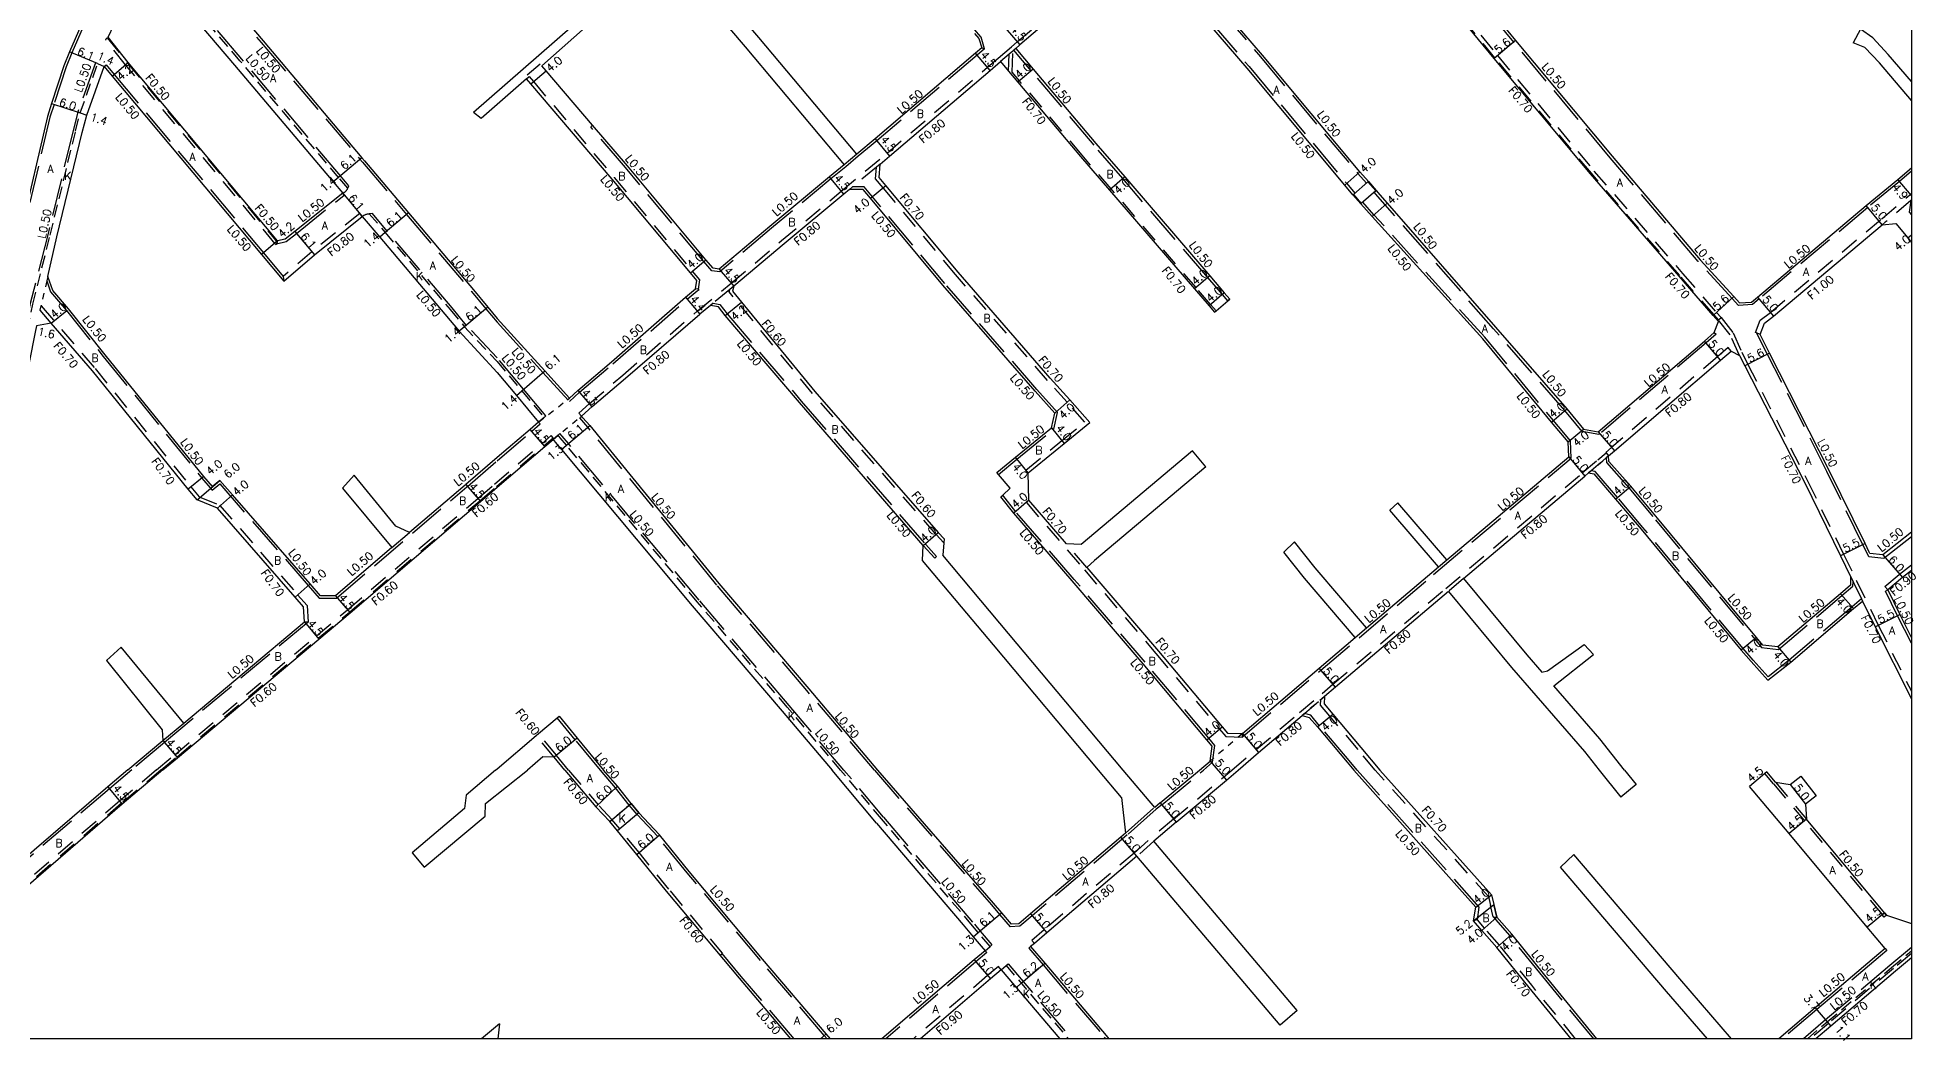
# Model space of a CAD drawing. Header units: metres. Extents: x -10400 to -9599, y -111600 to -111000.
# Drawn here: x -9974.7 to -9599.2, y -111600.4 to -111399.8 of the extents above; entities that cross this region are included whole.
import ezdxf

# ---------------------------------------------------------------- set-up
doc = ezdxf.new("R2010")
doc.units = ezdxf.units.M
doc.header["$LTSCALE"] = 2.5
for name, pattern in [('2213000', [1.5, 1, -0.5]), ('2232000', [2.5, 1.5, -1]), ('2233000', [4, 3, -1]), ('6301000', [1, 0.5, -0.5])]:
    doc.linetypes.add(name, pattern=pattern)
for name, color, linetype in [('2101000', 177, 'Continuous'), ('2101001', 1, 'Continuous'), ('2102000', 191, 'Continuous'), ('2102001', 191, 'Continuous'), ('2203000', 5, 'Continuous'), ('2213000', 6, '2213000'), ('2232000', 4, '2232000'), ('2233000', 62, '2233000'), ('2235000', 7, 'Continuous'), ('6132000', 1, '6132000'), ('9201100', 215, 'Continuous'), ('9201500', 222, 'Continuous'), ('9202100', 82, 'Continuous'), ('9202200', 155, '6301000'), ('9203500', 155, 'Continuous'), ('9301100', 77, 'Continuous'), ('999', 7, 'Continuous')]:
    doc.layers.add(name, color=color, linetype=linetype)
doc.styles.add('Dm_Anotation', font='txt.shx', dxfattribs={"bigfont": 'pscdm.shx'})
doc.linetypes.add('6132000', pattern='A,1e-07,[100,DM.shx,S=0.25,R=0,X=0,Y=0],0.05,[100,DM.shx,S=0.2,R=0,X=0,Y=0],0.05,[100,DM.shx,S=0.15,R=0,X=0,Y=0],0.05,[100,DM.shx,S=0.1,R=0,X=0,Y=0],0.05,[100,DM.shx,S=0.05,R=0,X=0,Y=0],4.8', length=5)

msp = doc.modelspace()

# ---------------------------------------------------------------- linework, layer by layer
at = {"layer": '2101000'}
for points in [[(-9988.5, -111334.05), (-9973.09, -111358.41), (-9970, -111363.15), (-9967.18, -111366.66), (-9959.13, -111377.11), (-9957.57, -111378.98), (-9958.35, -111380.39), (-9958.03, -111380.69), (-9958.65, -111381.83), (-9958.94, -111382.45), (-9959.28, -111383.18), (-9959.29, -111383.19), (-9961.35, -111387.56), (-9966.02, -111397.45), (-9968.28, -111402.66), (-9969.42, -111405.5), (-9971.87, -111413.03), (-9972.71, -111415.63), (-9977.98, -111438.24)], [(-9710.28, -111426.69), (-9708.57, -111428.6), (-9708.68, -111428.69), (-9707.12, -111430.48), (-9707.01, -111430.39), (-9706.3, -111431.28), (-9704.83, -111432.96), (-9683.16, -111457.75), (-9668.92, -111474.07), (-9665.57, -111478.13), (-9662.62, -111478.66), (-9641.4, -111460.5), (-9639.43, -111458.82), (-9638.55, -111456.59), (-9639.65, -111455.39), (-9646.46, -111447.55), (-9664.15, -111427.08), (-9683.44, -111404), (-9694.71, -111390.26), (-9707.36, -111375.34), (-9721.82, -111357.98), (-9723.25, -111356.26), (-9725.21, -111356.64)], [(-9600, -111354.61), (-9621.52, -111363.74), (-9630.49, -111367.45), (-9661.5, -111380.44), (-9685.08, -111390.92), (-9685.29, -111392.91), (-9679.14, -111400.41), (-9659.83, -111423.53), (-9642.26, -111444.23), (-9635.51, -111451.61), (-9634.38, -111452.85), (-9631.98, -111452.72), (-9630.77, -111451.71), (-9609.02, -111433.42), (-9602.71, -111428.18), (-9600, -111425.88)], [(-9710.28, -111426.69), (-9729.76, -111403.35), (-9750.42, -111379.25)], [(-9692.87, -111504.27), (-9668.52, -111483.67), (-9668.65, -111480.67), (-9671.95, -111476.69), (-9685.7, -111460.05), (-9707.84, -111435.59), (-9710.1, -111433.07), (-9709.99, -111432.98), (-9711.55, -111431.19), (-9711.66, -111431.28), (-9713.3, -111429.31), (-9732.81, -111405.94), (-9753.05, -111382.33), (-9755.52, -111381.87), (-9778.28, -111401.3), (-9779.09, -111402), (-9775.61, -111406.13), (-9763.06, -111421), (-9757.31, -111427.69), (-9740.31, -111447.47), (-9737.39, -111450.87), (-9736.31, -111452.14)], [(-9913.67, -111430.91), (-9923.24, -111438.58), (-9925.17, -111440.13), (-9926.7, -111440.49), (-9956.54, -111404.8), (-9960.58, -111399.75), (-9956.02, -111390.08), (-9954.29, -111386.43), (-9954.25, -111386.33), (-9953.95, -111385.7), (-9953.31, -111384.35), (-9949.17, -111389.01), (-9935.3, -111405.34), (-9915.55, -111428.69), (-9913.67, -111430.91)], [(-9943.45, -111384.16), (-9929.58, -111400.49), (-9909.82, -111423.84), (-9909.32, -111424.44), (-9900.51, -111434.89), (-9887.53, -111450.28), (-9884.65, -111453.72), (-9882.78, -111455.96), (-9873.27, -111466.48), (-9868.31, -111471.9), (-9866.63, -111470.37), (-9859.95, -111464.68), (-9845.09, -111451.75), (-9843.12, -111450.09), (-9842.84, -111448.42), (-9844.14, -111446.86), (-9859.77, -111428.1), (-9876.04, -111409.09), (-9876.9, -111408.07)], [(-9787.31, -111398.97), (-9786.47, -111399.98), (-9785.9, -111401.89), (-9787.14, -111402.95), (-9807.18, -111420.08), (-9810.89, -111423.16)], [(-9903.82, -111501.79), (-9915.11, -111511.43), (-9918.11, -111511.44), (-9920.18, -111509.06), (-9935.68, -111491.26), (-9938.21, -111488.36), (-9939.68, -111489.61), (-9941.43, -111487.59), (-9961.14, -111463.27), (-9968.5, -111454.06), (-9971.62, -111450.39), (-9972.64, -111447.57), (-9970.85, -111439.66), (-9965.77, -111418.83), (-9964.83, -111415.32), (-9961.37, -111405.58), (-9959.75, -111407.51), (-9929.91, -111443.2), (-9925.44, -111448.51), (-9919.31, -111443.24), (-9909.74, -111435.58), (-9906.24, -111439.72), (-9893.27, -111455.1), (-9890.4, -111458.53), (-9882.78, -111466.79), (-9878.94, -111471.38), (-9874.49, -111476.7), (-9876.18, -111478.16), (-9882.78, -111483.8), (-9889.06, -111489.18), (-9889.18, -111489.29), (-9900.32, -111498.8)], [(-9813.41, -111425.25), (-9816.35, -111427.69), (-9828.26, -111437.57), (-9838.39, -111446.1), (-9839.58, -111445.95), (-9841.08, -111444.28), (-9856.75, -111425.48), (-9863.7, -111417.35), (-9873, -111406.48), (-9873.86, -111405.47)], [(-9768.92, -111501.05), (-9776.44, -111492.33), (-9776.62, -111486.83), (-9769.42, -111480.97), (-9764.26, -111476.76), (-9768.3, -111472.26), (-9772.21, -111467.92), (-9790.59, -111446.75), (-9805.07, -111429.39), (-9806.4, -111427.79), (-9806.21, -111425.12), (-9804.31, -111423.54), (-9784.21, -111406.37), (-9782.13, -111404.59), (-9780.51, -111406.52), (-9778.67, -111408.7), (-9766.12, -111423.57), (-9760.35, -111430.3), (-9743.35, -111450.08), (-9740.42, -111453.48), (-9739.34, -111454.74)], [(-9742.32, -111546.28), (-9740.21, -111544.48), (-9739.79, -111541.51), (-9740.86, -111540.23), (-9753.6, -111525.07), (-9767.8, -111508.48), (-9779.47, -111494.94), (-9782.05, -111491.63), (-9781.68, -111491.29), (-9780.23, -111489.94), (-9782.57, -111487.16), (-9782.89, -111486.78), (-9779.15, -111483.73), (-9771.94, -111477.86), (-9771.28, -111474.94), (-9775.23, -111470.55), (-9793.65, -111449.33), (-9808.14, -111431.95), (-9809.62, -111430.18), (-9812.32, -111430.19), (-9813.48, -111431.15), (-9825.39, -111441.04), (-9835.49, -111449.55), (-9835.73, -111450.52), (-9833.91, -111452.74), (-9819.26, -111470.59), (-9794.57, -111498.77), (-9793.39, -111500.06), (-9793.45, -111500.88), (-9793.65, -111503.34)], [(-9600, -111498.7), (-9605.71, -111503.25), (-9608.29, -111503), (-9608.43, -111502.72), (-9609.27, -111501), (-9616.43, -111486.38), (-9628.35, -111462.94), (-9630.27, -111459.16), (-9629.38, -111456.93), (-9627.56, -111455.55), (-9605.82, -111437.26)], [(-9605.82, -111437.26), (-9603.13, -111437), (-9600.73, -111439.89), (-9600, -111440.77)], [(-9797.71, -111504.41), (-9797.59, -111501.39), (-9822.35, -111472.82), (-9837.16, -111455.4), (-9838.55, -111453.68), (-9840.12, -111453.36), (-9842.26, -111455.11)], [(-9945.45, -111536.89), (-9921.31, -111516.63), (-9921.48, -111513.63), (-9923.2, -111511.69), (-9938.7, -111493.89), (-9942.79, -111492.23), (-9944.56, -111490.09), (-9963.72, -111466.45), (-9971.94, -111456.9), (-9974.89, -111457.48), (-9975.18, -111458.73), (-9978.76, -111476.93), (-9983.42, -111495.78), (-9985.51, -111504.6), (-9988.04, -111515.95), (-9994.62, -111546.27)], [(-9865.62, -111475.83), (-9865.89, -111475.51), (-9863.79, -111473.6), (-9857.15, -111467.94), (-9842.26, -111455.11)], [(-9865.62, -111475.83), (-9864.24, -111477.42), (-9838.49, -111508.97), (-9820.48, -111530.06), (-9806.7, -111546.28)], [(-9949.63, -111546.27), (-9946.73, -111543.84), (-9918.41, -111520.08), (-9912.19, -111514.85), (-9886.13, -111492.6), (-9882.78, -111489.73), (-9873.26, -111481.58), (-9871.6, -111480.16), (-9871.15, -111480.7), (-9869.92, -111482.16), (-9843.79, -111513.47), (-9825.79, -111534.54), (-9815.82, -111546.28)], [(-9689.55, -111508.01), (-9665.29, -111487.49), (-9664.57, -111486.88), (-9663.48, -111487.03), (-9659.17, -111492.09), (-9654.05, -111498.11), (-9634.04, -111522.33), (-9632.02, -111524.61), (-9628.72, -111528.33), (-9624.14, -111524.71), (-9611.55, -111514.01), (-9609.76, -111512.51), (-9607.25, -111517.63), (-9600, -111532.07)], [(-9764.86, -111505.76), (-9750.53, -111522.51), (-9737.8, -111537.66), (-9736.76, -111538.9), (-9733.76, -111538.99), (-9718.4, -111525.91), (-9711.19, -111519.8)], [(-9708.93, -111517.88), (-9695.87, -111506.8), (-9694.54, -111505.68)], [(-9600, -111506.37), (-9601.81, -111507.81), (-9604.73, -111510.27), (-9602.31, -111515.21), (-9600, -111519.82)], [(-9692.59, -111510.58), (-9715.17, -111529.72), (-9717.34, -111531.57), (-9717.43, -111533.06), (-9715.72, -111535.09), (-9710.09, -111541.75), (-9706.27, -111546.28)], [(-9874.95, -111539.39), (-9874.5, -111539), (-9870.75, -111535.84), (-9870.37, -111535.51), (-9866.76, -111539.89), (-9861.5, -111546.28)], [(-9734.61, -111546.28), (-9730.52, -111542.79), (-9721.85, -111535.41), (-9720.39, -111535.76), (-9718.78, -111537.67), (-9712.82, -111544.72), (-9711.5, -111546.28)], [(-9956.63, -111546.27), (-9949.62, -111540.39)], [(-9869.28, -111546.28), (-9871.39, -111543.71)], [(-9956.63, -111546.27), (-9960.63, -111549.63)], [(-9949.63, -111546.27), (-9957.74, -111553.08)], [(-9869.28, -111546.28), (-9863.07, -111553.64)], [(-9858.72, -111549.5), (-9861.5, -111546.28)], [(-9806.9, -111556.9), (-9815.82, -111546.28)], [(-9806.7, -111546.28), (-9783.6, -111572.91), (-9781.94, -111574.85), (-9779.99, -111577.1)], [(-9750.18, -111552.84), (-9742.32, -111546.28)], [(-9747.02, -111556.71), (-9736.96, -111548.28), (-9734.61, -111546.28)], [(-9687.1, -111573.69), (-9711.5, -111546.28)], [(-9683.93, -111571.26), (-9706.27, -111546.28)], [(-9627.19, -111548.73), (-9628.93, -111546.66)], [(-9627.19, -111548.73), (-9624.22, -111549.17), (-9622.12, -111547.53)], [(-9960.63, -111549.63), (-9986.37, -111571.7), (-9992.9, -111577.03), (-9994.99, -111578.74)], [(-9855.97, -111553), (-9858.72, -111549.5)], [(-9605.27, -111581.99), (-9608.83, -111577.72), (-9624.46, -111558.99), (-9632.38, -111549.55)], [(-9619.04, -111551.47), (-9621.15, -111553.11)], [(-9957.74, -111553.08), (-9983.41, -111575.22), (-9989.99, -111580.59), (-9991.35, -111581.7)], [(-9860.26, -111556.6), (-9863.07, -111553.64)], [(-9854.43, -111554.84), (-9855.97, -111553)], [(-9816.16, -111600), (-9817, -111599.02), (-9829.72, -111584.07), (-9844.39, -111566.54), (-9850.3, -111559.27), (-9854.43, -111554.84)], [(-9750.18, -111552.84), (-9751.31, -111553.75)], [(-9621.15, -111553.11), (-9621.01, -111556.11)], [(-9604.99, -111575.3), (-9605.37, -111574.84), (-9621.01, -111556.11)], [(-9858.71, -111558.44), (-9860.26, -111556.6)], [(-9824.04, -111600), (-9834.35, -111587.88), (-9848.89, -111570.51), (-9854.86, -111563.18), (-9858.71, -111558.44)], [(-9806.9, -111556.9), (-9789.62, -111577.22), (-9787.58, -111579.63), (-9785.22, -111582.42)], [(-9757.15, -111558.88), (-9758.11, -111559.7), (-9776.14, -111575.04), (-9778.49, -111577.04)], [(-9747.02, -111556.71), (-9751.51, -111560.51)], [(-9754.87, -111563.51), (-9772.9, -111578.85), (-9775.37, -111580.95), (-9776.12, -111581.59)], [(-9683.93, -111571.26), (-9683.48, -111573.2)], [(-9687.53, -111576.46), (-9687.1, -111573.69)], [(-9682.88, -111575.71), (-9683.48, -111573.2)], [(-9778.49, -111577.04), (-9779.99, -111577.1)], [(-9685.89, -111578.34), (-9687.53, -111576.46)], [(-9682.89, -111581.77), (-9685.89, -111578.34)], [(-9682.88, -111575.71), (-9679.89, -111579.12)], [(-9604.99, -111575.3), (-9600, -111576.95)], [(-9785.22, -111582.42), (-9787.37, -111584.25), (-9805.85, -111600)], [(-9776.12, -111581.59), (-9773.25, -111584.92), (-9761, -111599.37), (-9760.45, -111600)], [(-9668.04, -111600), (-9676.45, -111589.77), (-9682.89, -111581.77)], [(-9662.87, -111600), (-9673.32, -111587.28), (-9679.89, -111579.12)], [(-9605.27, -111581.99), (-9606.52, -111583.04), (-9619.23, -111593.81), (-9626.53, -111600)], [(-9781.98, -111586.23), (-9784.13, -111588.05), (-9798.14, -111600)], [(-9781.98, -111586.23), (-9770.3, -111600)], [(-9600, -111583.85), (-9603.15, -111586.48), (-9616.13, -111597.47), (-9619.11, -111600)]]:
    msp.add_lwpolyline(points, dxfattribs=at)
msp.add_lwpolyline([(-9612.16, -111507.6), (-9612.18, -111509.3), (-9614.2, -111511.02), (-9626.73, -111521.66), (-9629.71, -111521.28), (-9630.96, -111519.78), (-9650.77, -111495.94), (-9656.13, -111489.5), (-9660.47, -111484.56), (-9660.54, -111483.46), (-9659.37, -111482.46), (-9638.15, -111464.3), (-9636.05, -111462.52), (-9634.36, -111463.38), (-9633.34, -111465.47), (-9621.33, -111488.88), (-9614.21, -111503.42)], close=True, dxfattribs=at)
at = {"layer": '2101001'}
for points in [[(-9739.34, -111454.74), (-9739.03, -111454.48), (-9736.68, -111452.46), (-9736.31, -111452.14)], [(-9628.93, -111546.66), (-9632.38, -111549.55)], [(-9622.12, -111547.53), (-9619.04, -111551.47)]]:
    msp.add_lwpolyline(points, dxfattribs=at)
at = {"layer": '2102000'}
for points in [[(-9810.89, -111423.16), (-9830.46, -111399.83), (-9847.53, -111379.75), (-9861.47, -111392.17)], [(-9873.86, -111405.47), (-9848.85, -111383.24), (-9833.18, -111401.68), (-9813.41, -111425.25)], [(-9864.54, -111394.73), (-9887.52, -111414.77)], [(-9600, -111408.63), (-9604.68, -111403.17), (-9607.69, -111399.86), (-9610.21, -111398.15)], [(-9600, -111412.37), (-9606.41, -111404.9), (-9609.34, -111401.82), (-9611.66, -111400.88)], [(-9876.9, -111408.07), (-9886, -111416.02)], [(-9743.77, -111482.48), (-9766.03, -111501.17), (-9768.92, -111501.05)], [(-9900.32, -111498.8), (-9903.06, -111497.49), (-9911.37, -111487.29)], [(-9741.11, -111485.67), (-9763.37, -111504.35), (-9764.86, -111505.76)], [(-9913.71, -111489.93), (-9903.82, -111501.79)], [(-9694.54, -111505.68), (-9704.28, -111494.29)], [(-9692.87, -111504.27), (-9702.66, -111492.82)], [(-9757.58, -111546.28), (-9780.52, -111518.95), (-9793.65, -111503.34)], [(-9711.19, -111519.8), (-9721.33, -111507.94), (-9725.48, -111502.73)], [(-9708.93, -111517.88), (-9719.23, -111505.84), (-9723.38, -111500.63)], [(-9762.54, -111546.28), (-9783.56, -111521.24), (-9797.71, -111504.41)], [(-9692.59, -111510.58), (-9679.98, -111525.8), (-9665.39, -111542.58), (-9662.44, -111546.28)], [(-9689.55, -111508.01), (-9676.89, -111523.27), (-9673.88, -111526.74), (-9672.78, -111526.47), (-9665.41, -111521.15)], [(-9945.45, -111536.89), (-9957.99, -111521.69)], [(-9960.92, -111524.4), (-9949.75, -111538.23), (-9949.62, -111540.39)], [(-9657.34, -111546.28), (-9662.31, -111540.05), (-9671.53, -111529.44), (-9663.59, -111523.2)], [(-9883.09, -111546.28), (-9882.78, -111546.01), (-9874.95, -111539.39)], [(-9871.39, -111543.71), (-9873.62, -111543.63), (-9876.7, -111546.28)], [(-9897.37, -111565.71), (-9885.17, -111555.5), (-9885.13, -111552.99), (-9876.7, -111546.28)], [(-9883.09, -111546.28), (-9889.01, -111551.29)], [(-9757.96, -111551.75), (-9762.54, -111546.28)], [(-9751.31, -111553.75), (-9757.58, -111546.28)], [(-9662.44, -111546.28), (-9658.11, -111551.71)], [(-9657.34, -111546.28), (-9655.03, -111549.19)], [(-9889.01, -111551.29), (-9889.34, -111553.96), (-9899.77, -111562.84)], [(-9757.96, -111551.75), (-9757.15, -111558.88)], [(-9726.25, -111597.27), (-9754.87, -111563.51)], [(-9722.81, -111594.36), (-9751.51, -111560.51)], [(-9635.96, -111600), (-9646.32, -111588.05), (-9667.51, -111563.16)], [(-9640.8, -111600), (-9648.98, -111590.57), (-9670.16, -111565.68)], [(-9882.33, -111597.05), (-9885.88, -111600)]]:
    msp.add_lwpolyline(points, dxfattribs=at)
at = {"layer": '2102001'}
for points in [[(-9610.21, -111398.15), (-9611.66, -111400.88)], [(-9886, -111416.02), (-9887.52, -111414.77)], [(-9741.11, -111485.67), (-9743.77, -111482.48)], [(-9913.71, -111489.93), (-9911.37, -111487.29)], [(-9702.66, -111492.82), (-9704.28, -111494.29)], [(-9723.38, -111500.63), (-9725.48, -111502.73)], [(-9960.92, -111524.4), (-9957.99, -111521.69)], [(-9663.59, -111523.2), (-9665.41, -111521.15)], [(-9655.03, -111549.19), (-9658.11, -111551.71)], [(-9899.77, -111562.84), (-9897.37, -111565.71)], [(-9667.51, -111563.16), (-9670.16, -111565.68)], [(-9882.33, -111597.05), (-9882.65, -111600)], [(-9722.81, -111594.36), (-9726.25, -111597.27)]]:
    msp.add_lwpolyline(points, dxfattribs=at)
at = {"layer": '2203000'}
for points in [[(-9707.12, -111430.48), (-9708.68, -111428.69), (-9708.57, -111428.6), (-9707.01, -111430.39)], [(-9711.55, -111431.19), (-9709.99, -111432.98), (-9710.1, -111433.07), (-9711.66, -111431.28)]]:
    msp.add_lwpolyline(points, close=True, dxfattribs=at)
for points in [[(-9854.43, -111554.84), (-9855.97, -111553)], [(-9858.71, -111558.44), (-9860.26, -111556.6)], [(-9682.88, -111575.71), (-9683.48, -111573.2)], [(-9685.89, -111578.34), (-9687.53, -111576.46)]]:
    msp.add_lwpolyline(points, dxfattribs=at)
at = {"layer": '2213000'}
for points in [[(-9913.67, -111430.91), (-9913.59, -111430.88), (-9913.5, -111430.85), (-9913.42, -111430.8), (-9913.35, -111430.76), (-9913.27, -111430.71), (-9913.2, -111430.66), (-9913.13, -111430.6), (-9913.06, -111430.54), (-9912.99, -111430.48), (-9912.93, -111430.41), (-9912.88, -111430.34), (-9912.82, -111430.27), (-9912.77, -111430.2), (-9912.73, -111430.12), (-9912.68, -111430.04), (-9912.65, -111429.96), (-9914.48, -111427.78), (-9934.23, -111404.44), (-9948.1, -111388.11)], [(-10000.56, -111573.44), (-10001.85, -111571.81), (-10001.45, -111570.31), (-9995.99, -111546.27), (-9994.55, -111539.89), (-9991.95, -111529.27), (-9989.35, -111515.66), (-9987.07, -111504.23), (-9984.97, -111495.41), (-9980.27, -111474.57), (-9976.74, -111458.4), (-9975.64, -111453.12), (-9972.16, -111439.36), (-9967.07, -111418.5), (-9966.16, -111414.89), (-9962.66, -111405.03), (-9961.37, -111405.58)], [(-9909.74, -111435.58), (-9909.66, -111435.52), (-9909.59, -111435.46), (-9909.51, -111435.41), (-9909.43, -111435.36), (-9909.35, -111435.31), (-9909.26, -111435.27), (-9909.18, -111435.23), (-9909.09, -111435.2), (-9909, -111435.16), (-9908.91, -111435.14), (-9908.82, -111435.11), (-9908.73, -111435.09), (-9908.63, -111435.08), (-9908.54, -111435.06), (-9908.35, -111435.05), (-9905.17, -111438.82), (-9892.2, -111454.2), (-9889.33, -111457.63), (-9882.78, -111464.61), (-9877.88, -111470.46), (-9873.41, -111475.81), (-9874.49, -111476.7)], [(-9785.22, -111582.42), (-9784.23, -111581.57), (-9786.59, -111578.79), (-9787.73, -111577.44), (-9805.91, -111556.06), (-9814.11, -111546.28), (-9824.8, -111533.7), (-9842.79, -111512.64), (-9868.92, -111481.33), (-9870.15, -111479.86), (-9870.6, -111479.32), (-9871.6, -111480.16)], [(-9620.81, -111600), (-9616.84, -111596.63), (-9603.98, -111585.75), (-9600, -111582.42)], [(-9781.98, -111586.23), (-9780.99, -111585.39), (-9768.59, -111600)]]:
    msp.add_lwpolyline(points, dxfattribs=at)
at = {"layer": '2232000'}
for points in [[(-9634.36, -111463.38), (-9636.23, -111459.25), (-9638.56, -111456.29), (-9639.46, -111455.29), (-9646.31, -111447.42), (-9664, -111426.95), (-9683.28, -111403.87), (-9694.56, -111390.14), (-9707.21, -111375.21), (-9721.66, -111357.86), (-9723.73, -111355.37), (-9724.24, -111354.76)], [(-9785.9, -111401.89), (-9785.32, -111402.06), (-9786.02, -111399.73), (-9786.92, -111398.65), (-9813.86, -111366.21), (-9818.93, -111360.08), (-9819.31, -111359.63)], [(-9842.77, -111454.5), (-9836, -111448.93), (-9825.9, -111440.42), (-9813.99, -111430.54), (-9804.82, -111422.93), (-9784.73, -111405.76), (-9782.61, -111403.95), (-9779.91, -111401.64), (-9778.8, -111400.7), (-9756.04, -111381.26)], [(-9694.02, -111389.69), (-9682.74, -111403.43), (-9663.47, -111426.5), (-9645.78, -111446.96), (-9638.94, -111454.82), (-9638.04, -111455.81), (-9635.63, -111458.89), (-9633.91, -111462.71), (-9632.71, -111465.16), (-9620.7, -111488.57), (-9613.58, -111503.11), (-9611.05, -111508.29), (-9610.95, -111508.48), (-9606.63, -111517.32), (-9600, -111530.51)], [(-9779.09, -111402), (-9779.47, -111402.32), (-9779.69, -111402.51), (-9780.41, -111403.12), (-9782.13, -111404.59)], [(-9780.51, -111406.52), (-9780.41, -111403.12)], [(-9739.34, -111454.74), (-9739.03, -111454.48), (-9740.12, -111453.22), (-9743.04, -111449.82), (-9760.04, -111430.04), (-9765.82, -111423.31), (-9778.36, -111408.45), (-9779.82, -111406.72), (-9779.69, -111402.51)], [(-9876.9, -111408.07), (-9876.37, -111407.62), (-9875.5, -111408.63), (-9859.39, -111427.78), (-9843.76, -111446.53), (-9842.31, -111448.27), (-9842.62, -111450.14), (-9843.12, -111450.09)], [(-9806.21, -111425.12), (-9806.96, -111425.74), (-9811.71, -111429.69), (-9812.32, -111430.19)], [(-9776.62, -111486.83), (-9777.07, -111486.29), (-9769.86, -111480.42), (-9765.27, -111476.69), (-9768.82, -111472.73), (-9772.74, -111468.38), (-9791.12, -111447.21), (-9805.61, -111429.84), (-9807.12, -111428.03), (-9806.96, -111425.74)], [(-9630.27, -111459.16), (-9630.97, -111458.88), (-9631.19, -111458.79), (-9630.21, -111456.31), (-9628.19, -111454.77), (-9605.87, -111436), (-9600, -111431)], [(-9600, -111432.31), (-9600.11, -111432.41), (-9605.23, -111436.76), (-9605.82, -111437.26)], [(-9909.74, -111435.58), (-9910.25, -111434.97), (-9919.82, -111442.63), (-9925.57, -111447.57), (-9925.44, -111448.51)], [(-9835.49, -111449.55), (-9836.27, -111450.18), (-9839.62, -111452.95), (-9840.12, -111453.36)], [(-9793.45, -111500.88), (-9795.01, -111499.17), (-9819.72, -111470.97), (-9836.38, -111450.67), (-9836.27, -111450.18)], [(-9971.94, -111456.9), (-9974.16, -111454.32), (-9973.97, -111453.47), (-9963.18, -111466.01), (-9944.02, -111489.65), (-9942.36, -111491.65), (-9938.28, -111493.3), (-9922.67, -111511.23), (-9920.79, -111513.35), (-9920.6, -111516.69), (-9921.31, -111516.63)], [(-9865.89, -111475.51), (-9866.43, -111474.92), (-9864.32, -111473), (-9857.67, -111467.33), (-9842.77, -111454.5)], [(-9638.56, -111456.29), (-9638.04, -111455.81)], [(-9636.05, -111462.52), (-9636.63, -111461.82), (-9638.73, -111463.62), (-9659.95, -111481.77), (-9661.12, -111482.77), (-9661.06, -111482.85), (-9660.54, -111483.46)], [(-9950.88, -111546.27), (-9947.24, -111543.22), (-9918.93, -111519.46), (-9912.71, -111514.24), (-9886.65, -111491.99), (-9883.3, -111489.12), (-9873.78, -111480.97), (-9871.97, -111479.42)], [(-9949.95, -111546.27), (-9946.86, -111543.68), (-9918.54, -111519.92), (-9912.32, -111514.7), (-9886.26, -111492.45), (-9882.91, -111489.58), (-9873.39, -111481.42), (-9871.58, -111479.87)], [(-9871.58, -111479.87), (-9871.97, -111479.42)], [(-9735.85, -111546.28), (-9731.03, -111542.18), (-9722.37, -111534.8), (-9717.85, -111530.96), (-9715.68, -111529.11), (-9693.11, -111509.97), (-9665.8, -111486.88), (-9662.71, -111484.26), (-9661.06, -111482.85)], [(-9660.54, -111483.46), (-9661.01, -111483.86), (-9662.19, -111484.87), (-9664.06, -111486.45), (-9664.57, -111486.88)], [(-9776.44, -111492.33), (-9776.97, -111492.79), (-9765.35, -111506.26), (-9751.06, -111522.96), (-9738.34, -111538.11), (-9737.09, -111539.59), (-9733.78, -111539.69), (-9733.78, -111539.66), (-9733.76, -111538.99)], [(-9764.86, -111505.76), (-9768.92, -111501.05)], [(-9604.73, -111510.27), (-9605.31, -111509.58), (-9602.38, -111507.12), (-9600, -111505.22)], [(-9689.55, -111508.01), (-9692.59, -111510.58)], [(-9612.16, -111507.6), (-9611.67, -111508.6), (-9611.58, -111508.79), (-9609.99, -111512.05), (-9609.76, -111512.51)], [(-9721.85, -111535.41), (-9721.38, -111535.01), (-9718.08, -111532.2), (-9717.34, -111531.57)], [(-9707.19, -111546.28), (-9710.63, -111542.2), (-9716.26, -111535.54), (-9718.15, -111533.3), (-9718.08, -111532.2)], [(-9871.39, -111543.71), (-9874.95, -111539.39)], [(-9868.5, -111546.28), (-9870.93, -111543.33), (-9874.5, -111539)], [(-9950.88, -111546.27), (-9958.26, -111552.47)], [(-9949.95, -111546.27), (-9957.87, -111552.92)], [(-9868.5, -111546.28), (-9862.61, -111553.25)], [(-9747.53, -111556.1), (-9735.85, -111546.28)], [(-9684.57, -111571.59), (-9707.19, -111546.28)], [(-9628.93, -111546.66), (-9629.31, -111546.98)], [(-9627.57, -111549.05), (-9629.31, -111546.98)], [(-9627.19, -111548.73), (-9621.01, -111556.11)], [(-9958.26, -111552.47), (-9983.92, -111574.61), (-9990.5, -111579.97), (-9992.04, -111581.24)], [(-9627.57, -111549.05), (-9621.39, -111556.43)], [(-9957.87, -111552.92), (-9983.54, -111575.07), (-9990.12, -111580.44), (-9991.52, -111581.59)], [(-9859.82, -111556.19), (-9862.61, -111553.25)], [(-9858.26, -111558.05), (-9859.82, -111556.19)], [(-9747.53, -111556.1), (-9752.03, -111559.9)], [(-9837.72, -111582.93), (-9848.43, -111570.13), (-9854.39, -111562.8), (-9858.26, -111558.05)], [(-9755.39, -111562.9), (-9752.03, -111559.9)], [(-9605.76, -111575.16), (-9621.39, -111556.43)], [(-9755.39, -111562.9), (-9773.42, -111578.24), (-9775.89, -111580.34)], [(-9751.51, -111560.51), (-9754.87, -111563.51)], [(-9684.57, -111571.59), (-9684.16, -111573.36)], [(-9683.62, -111575.62), (-9684.16, -111573.36)], [(-9686.79, -111576.24), (-9687.53, -111576.46)], [(-9685.36, -111577.88), (-9686.79, -111576.24)], [(-9682.36, -111581.31), (-9685.36, -111577.88)], [(-9683.62, -111575.62), (-9682.88, -111575.71)], [(-9775.37, -111580.95), (-9775.89, -111580.34)], [(-9667.14, -111600), (-9675.9, -111589.33), (-9682.36, -111581.31)], [(-9838.18, -111583.31), (-9837.79, -111582.99), (-9837.72, -111582.93)], [(-9782.57, -111585.54), (-9784.71, -111587.37), (-9799.53, -111600)], [(-9781.98, -111586.23), (-9782.57, -111585.54)], [(-9600, -111582.94), (-9603.6, -111585.94), (-9616.58, -111596.94), (-9620.19, -111600)]]:
    msp.add_lwpolyline(points, dxfattribs=at)
msp.add_lwpolyline([(-9960.73, -111399.87), (-9956.69, -111404.92), (-9926.77, -111440.71), (-9926.88, -111441.05), (-9926.96, -111441.28), (-9927.15, -111441.03), (-9957.08, -111405.24), (-9961.12, -111400.19)], close=True, dxfattribs=at)
at = {"layer": '2233000'}
for points in [[(-9750.94, -111379.41), (-9730.14, -111403.68), (-9710.66, -111427.02), (-9708.95, -111428.93), (-9708.68, -111428.69)], [(-9958.86, -111383.46), (-9960.9, -111387.78), (-9965.56, -111397.66), (-9967.82, -111402.85), (-9968.95, -111405.67), (-9971.39, -111413.18), (-9972.23, -111415.76), (-9977.5, -111438.35), (-9978.33, -111442.3)], [(-9754.96, -111381.46), (-9752.78, -111381.87), (-9732.43, -111405.61), (-9712.91, -111428.99), (-9711.28, -111430.95), (-9711.55, -111431.19)], [(-9943.84, -111384.48), (-9929.96, -111400.81), (-9910.21, -111424.16), (-9909.7, -111424.76), (-9900.89, -111435.21), (-9887.91, -111450.6), (-9885.03, -111454.04), (-9882.78, -111456.74), (-9873.64, -111466.81), (-9868.34, -111472.6), (-9866.3, -111470.74), (-9859.63, -111465.06), (-9844.77, -111452.13), (-9842.8, -111450.47), (-9842.42, -111450.16), (-9842.62, -111450.14)], [(-9912.65, -111429.96), (-9912.41, -111429.46), (-9914.1, -111427.46), (-9933.85, -111404.11), (-9947.72, -111387.78), (-9948.1, -111388.11)], [(-9600, -111426.54), (-9602.39, -111428.57), (-9608.7, -111433.81), (-9630.45, -111452.09), (-9631.79, -111453.21), (-9634.59, -111453.36), (-9635.84, -111451.99), (-9642.64, -111444.56), (-9660.21, -111423.85), (-9679.52, -111400.73), (-9685.81, -111393.07), (-9685.55, -111390.58)], [(-9785.32, -111402.06), (-9786.81, -111403.33), (-9806.86, -111420.46), (-9810.57, -111423.54), (-9813.09, -111425.63), (-9816.03, -111428.07), (-9827.94, -111437.95), (-9838.24, -111446.63), (-9839.83, -111446.43), (-9841.46, -111444.61), (-9857.13, -111425.8), (-9864.08, -111417.68), (-9863.7, -111417.35)], [(-9736.31, -111452.14), (-9736.68, -111452.46), (-9737.77, -111451.2), (-9740.69, -111447.8), (-9757.69, -111428.02), (-9763.44, -111421.33), (-9775.99, -111406.45), (-9779.47, -111402.32)], [(-9962.66, -111405.03), (-9963.12, -111404.84), (-9966.64, -111414.74), (-9967.55, -111418.38), (-9972.64, -111439.24), (-9976.13, -111453.01), (-9977.23, -111458.29), (-9980.76, -111474.46), (-9985.46, -111495.3), (-9987.56, -111504.12), (-9989.84, -111515.57), (-9992.44, -111529.17), (-9995.04, -111539.77), (-9996.5, -111546.27)], [(-9961.37, -111405.58), (-9960.99, -111405.26), (-9959.36, -111407.18), (-9929.52, -111442.88), (-9925.57, -111447.57)], [(-9810.89, -111423.16), (-9813.41, -111425.25)], [(-9926.88, -111441.05), (-9924.95, -111440.59), (-9922.93, -111438.97), (-9913.36, -111431.3), (-9913.67, -111430.91)], [(-9782.57, -111487.16), (-9778.87, -111484.14), (-9771.49, -111478.14), (-9770.73, -111474.8), (-9774.85, -111470.21), (-9793.27, -111449), (-9807.76, -111431.63), (-9809.38, -111429.68), (-9811.71, -111429.69)], [(-9639.43, -111458.82), (-9639.01, -111459.12), (-9641.07, -111460.88), (-9662.46, -111479.18), (-9662.47, -111479.19), (-9665.83, -111478.59), (-9669.31, -111474.39), (-9683.54, -111458.08), (-9705.21, -111433.29), (-9706.68, -111431.6), (-9707.39, -111430.72), (-9707.12, -111430.48)], [(-9600.11, -111432.41), (-9600.47, -111434.73), (-9600, -111435.29)], [(-9882.78, -111463.83), (-9888.95, -111457.31), (-9891.81, -111453.88), (-9904.79, -111438.5), (-9907.72, -111435.02), (-9908.35, -111435.05)], [(-9733.78, -111539.66), (-9718.08, -111526.29), (-9695.55, -111507.19), (-9668.01, -111483.89), (-9668.16, -111480.48), (-9685.32, -111459.73), (-9707.47, -111435.26), (-9709.72, -111432.74), (-9709.99, -111432.98)], [(-9926.7, -111440.49), (-9926.77, -111440.71)], [(-9972.64, -111447.57), (-9972.84, -111448.47), (-9972.06, -111450.64), (-9968.88, -111454.37), (-9961.53, -111463.58), (-9941.82, -111487.91), (-9939.74, -111490.31), (-9938.26, -111489.06), (-9920.56, -111509.39), (-9918.34, -111511.94), (-9914.93, -111511.93), (-9888.86, -111489.67), (-9888.73, -111489.56), (-9882.78, -111484.46), (-9875.86, -111478.54), (-9874.16, -111477.08), (-9874.49, -111476.7)], [(-9839.62, -111452.95), (-9838.29, -111453.21), (-9836.77, -111455.08), (-9821.97, -111472.5), (-9797.08, -111501.21), (-9794.91, -111503.61), (-9795.28, -111503.94), (-9797.59, -111501.39)], [(-9600, -111499.62), (-9605.5, -111503.97), (-9608.52, -111503.68), (-9608.88, -111502.94), (-9609.72, -111501.22), (-9616.88, -111486.6), (-9628.79, -111463.16), (-9630.97, -111458.88)], [(-9873.41, -111475.81), (-9873.03, -111475.48), (-9877.5, -111470.14), (-9882.78, -111463.83)], [(-9807.35, -111546.28), (-9820.86, -111530.38), (-9838.87, -111509.29), (-9864.63, -111477.74), (-9866.28, -111475.83), (-9865.89, -111475.51)], [(-9813.46, -111546.28), (-9824.42, -111533.38), (-9842.41, -111512.31), (-9868.54, -111481.01), (-9869.76, -111479.54), (-9870.23, -111478.99), (-9870.6, -111479.32)], [(-9661.01, -111483.86), (-9660.95, -111484.76), (-9656.51, -111489.82), (-9651.16, -111496.26), (-9631.34, -111520.1), (-9629.97, -111521.75), (-9626.58, -111522.19), (-9613.88, -111511.4), (-9611.69, -111509.54), (-9611.67, -111508.6)], [(-9609.99, -111512.05), (-9611.87, -111513.63), (-9624.46, -111524.33), (-9628.66, -111527.64), (-9631.64, -111524.28), (-9633.66, -111522.01), (-9653.67, -111497.79), (-9658.79, -111491.77), (-9663.22, -111486.56), (-9664.06, -111486.45)], [(-9741.55, -111546.28), (-9739.74, -111544.74), (-9739.26, -111541.36), (-9740.48, -111539.91), (-9753.22, -111524.74), (-9767.42, -111508.15), (-9779.09, -111494.62), (-9781.68, -111491.29)], [(-9903.82, -111501.79), (-9900.32, -111498.8)], [(-9694.54, -111505.68), (-9692.87, -111504.27)], [(-9600, -111520.93), (-9602.76, -111515.43), (-9605.18, -111510.49), (-9604.73, -111510.27)], [(-9920.6, -111516.69), (-9949.3, -111540.77), (-9955.86, -111546.27)], [(-9711.19, -111519.8), (-9708.93, -111517.88)], [(-9949.62, -111540.39), (-9945.45, -111536.89)], [(-9862.15, -111546.28), (-9867.15, -111540.21), (-9870.75, -111535.84)], [(-9710.85, -111546.28), (-9712.43, -111544.4), (-9718.39, -111537.35), (-9720.11, -111535.31), (-9721.38, -111535.01)], [(-9955.86, -111546.27), (-9960.31, -111550.01)], [(-9859.1, -111549.83), (-9862.15, -111546.28)], [(-9805.53, -111555.73), (-9813.46, -111546.28)], [(-9807.35, -111546.28), (-9783.97, -111573.23), (-9782.31, -111575.17), (-9780.21, -111577.61)], [(-9749.86, -111553.22), (-9741.55, -111546.28)], [(-9686.4, -111573.72), (-9710.85, -111546.28)], [(-9960.31, -111550.01), (-9986.05, -111572.08), (-9992.58, -111577.42), (-9994.88, -111579.29)], [(-9856.37, -111553.31), (-9859.1, -111549.83)], [(-9854.81, -111555.16), (-9856.37, -111553.31)], [(-9816.82, -111600), (-9817.38, -111599.34), (-9830.1, -111584.39), (-9844.77, -111566.86), (-9850.68, -111559.6), (-9854.81, -111555.16)], [(-9805.53, -111555.73), (-9787.35, -111577.12), (-9786.2, -111578.47), (-9783.85, -111581.25)], [(-9757.15, -111558.88), (-9751.31, -111553.75)], [(-9750.99, -111554.14), (-9756.83, -111559.27)], [(-9749.86, -111553.22), (-9750.99, -111554.14)], [(-9756.83, -111559.27), (-9757.79, -111560.08), (-9775.82, -111575.42), (-9778.3, -111577.53)], [(-9686.79, -111576.24), (-9686.4, -111573.72)], [(-9778.3, -111577.53), (-9780.21, -111577.61)], [(-9683.62, -111575.62), (-9680.28, -111579.43)], [(-9785.22, -111582.42), (-9784.89, -111582.8)], [(-9784.23, -111581.57), (-9783.85, -111581.25)], [(-9776.12, -111581.59), (-9776.5, -111581.92)], [(-9776.5, -111581.92), (-9773.63, -111585.25), (-9761.38, -111599.69), (-9761.11, -111600)], [(-9663.51, -111600), (-9673.71, -111587.59), (-9680.28, -111579.43)], [(-9604.94, -111582.37), (-9606.2, -111583.43), (-9618.9, -111594.19), (-9625.76, -111600)], [(-9600, -111581.77), (-9604.31, -111585.36), (-9617.16, -111596.25), (-9621.58, -111600)], [(-9605.27, -111581.99), (-9604.94, -111582.37)], [(-9823.38, -111600), (-9833.97, -111587.56), (-9837.79, -111582.99)], [(-9784.89, -111582.8), (-9787.04, -111584.63), (-9805.08, -111600)], [(-9780.99, -111585.39), (-9780.61, -111585.06)], [(-9780.61, -111585.06), (-9767.93, -111600)]]:
    msp.add_lwpolyline(points, dxfattribs=at)
at = {"layer": '2235000'}
msp.add_lwpolyline([(-9605.83, -111575.23), (-9605.37, -111574.84), (-9604.99, -111575.3), (-9605.45, -111575.69)], close=True, dxfattribs=at)
at = {"layer": '6132000'}
msp.add_lwpolyline([(-9874.21, -111405.13), (-9876.8, -111407.35)], dxfattribs=at)
at = {"layer": '9201100'}
for points in [[(-9781.2, -111397.88), (-9778.28, -111401.3)], [(-9679.14, -111400.41), (-9683.44, -111404)], [(-9962.66, -111405.03), (-9968.28, -111402.66)], [(-9962.66, -111405.03), (-9961.37, -111405.58)], [(-9959.75, -111407.51), (-9956.54, -111404.8)], [(-9784.21, -111406.37), (-9787.14, -111402.95)], [(-9775.61, -111406.13), (-9778.67, -111408.7)], [(-9876.04, -111409.09), (-9873, -111406.48)], [(-9971.87, -111413.03), (-9966.16, -111414.89)], [(-9966.16, -111414.89), (-9964.83, -111415.32)], [(-9807.18, -111420.08), (-9804.31, -111423.54)], [(-9909.82, -111423.84), (-9914.48, -111427.78)], [(-9914.48, -111427.78), (-9915.55, -111428.69)], [(-9813.48, -111431.15), (-9816.35, -111427.69)], [(-9757.31, -111427.69), (-9760.35, -111430.3)], [(-9710.28, -111426.69), (-9713.3, -111429.31)], [(-9600, -111431.37), (-9602.71, -111428.18)], [(-9913.67, -111430.91), (-9909.74, -111435.58)], [(-9808.14, -111431.95), (-9805.07, -111429.39)], [(-9900.51, -111434.89), (-9905.17, -111438.82)], [(-9704.83, -111432.96), (-9707.84, -111435.59)], [(-9605.82, -111437.26), (-9609.02, -111433.42)], [(-9923.24, -111438.58), (-9919.31, -111443.24)], [(-9905.17, -111438.82), (-9906.24, -111439.72)], [(-9600.73, -111439.89), (-9600, -111439.29)], [(-9926.7, -111440.49), (-9929.91, -111443.2)], [(-9844.14, -111446.86), (-9841.08, -111444.28)], [(-9838.39, -111446.1), (-9835.49, -111449.55)], [(-9740.31, -111447.47), (-9743.35, -111450.08)], [(-9737.39, -111450.87), (-9740.42, -111453.48)], [(-9971.94, -111456.9), (-9968.84, -111454.37)], [(-9884.65, -111453.72), (-9889.33, -111457.63)], [(-9845.09, -111451.75), (-9842.26, -111455.11)], [(-9837.16, -111455.4), (-9833.91, -111452.74)], [(-9639.65, -111455.39), (-9635.51, -111451.61)], [(-9630.77, -111451.71), (-9627.56, -111455.55)], [(-9889.33, -111457.63), (-9890.4, -111458.53)], [(-9638.15, -111464.3), (-9641.4, -111460.5)], [(-9628.35, -111462.94), (-9633.34, -111465.47)], [(-9877.88, -111470.46), (-9873.27, -111466.48)], [(-9878.94, -111471.38), (-9877.88, -111470.46)], [(-9866.63, -111470.37), (-9863.83, -111473.64)], [(-9771.28, -111474.94), (-9768.3, -111472.26)], [(-9868.92, -111481.33), (-9864.24, -111477.42)], [(-9671.95, -111476.69), (-9668.92, -111474.07)], [(-9873.26, -111481.58), (-9876.18, -111478.16)], [(-9771.94, -111477.86), (-9769.42, -111480.97)], [(-9668.65, -111480.67), (-9665.57, -111478.13)], [(-9662.62, -111478.66), (-9659.37, -111482.46)], [(-9869.92, -111482.16), (-9868.92, -111481.33)], [(-9776.62, -111486.83), (-9779.15, -111483.73)], [(-9668.52, -111483.67), (-9665.29, -111487.49)], [(-9941.43, -111487.59), (-9944.56, -111490.09)], [(-9942.79, -111492.23), (-9938.21, -111488.36)], [(-9938.7, -111493.89), (-9935.68, -111491.26)], [(-9889.06, -111489.18), (-9886.13, -111492.6)], [(-9776.44, -111492.33), (-9779.47, -111494.94)], [(-9659.17, -111492.09), (-9656.13, -111489.5)], [(-9797.59, -111501.39), (-9794.57, -111498.77)], [(-9609.27, -111501), (-9614.21, -111503.42)], [(-9605.71, -111503.25), (-9601.81, -111507.81)], [(-9920.18, -111509.06), (-9923.2, -111511.69)], [(-9614.2, -111511.02), (-9611.55, -111514.01)], [(-9915.11, -111511.43), (-9912.19, -111514.85)], [(-9921.31, -111516.63), (-9918.41, -111520.08)], [(-9607.25, -111517.63), (-9602.31, -111515.21)], [(-9630.96, -111519.78), (-9634.04, -111522.33)], [(-9626.73, -111521.66), (-9624.14, -111524.71)], [(-9715.17, -111529.72), (-9718.4, -111525.91)], [(-9718.78, -111537.67), (-9715.72, -111535.09)], [(-9949.62, -111540.39), (-9946.73, -111543.84)], [(-9866.76, -111539.89), (-9871.39, -111543.71)], [(-9740.86, -111540.23), (-9737.8, -111537.66)], [(-9733.76, -111538.99), (-9730.52, -111542.79)], [(-9740.21, -111544.48), (-9736.96, -111548.28)], [(-9628.93, -111546.66), (-9632.38, -111549.55)], [(-9960.63, -111549.63), (-9957.74, -111553.08)], [(-9863.07, -111553.64), (-9858.72, -111549.5)], [(-9624.22, -111549.17), (-9621.15, -111553.11)], [(-9750.18, -111552.84), (-9747.02, -111556.71)], [(-9621.01, -111556.11), (-9624.46, -111558.99)], [(-9854.86, -111563.18), (-9850.3, -111559.27)], [(-9754.87, -111563.51), (-9758.11, -111559.7)], [(-9687.1, -111573.69), (-9683.93, -111571.26)], [(-9786.59, -111578.79), (-9781.94, -111574.85)], [(-9776.14, -111575.04), (-9772.9, -111578.85)], [(-9687.53, -111576.46), (-9683.48, -111573.2)], [(-9605.37, -111574.84), (-9608.83, -111577.72)], [(-9787.58, -111579.63), (-9786.59, -111578.79)], [(-9682.88, -111575.71), (-9685.89, -111578.34)], [(-9682.89, -111581.77), (-9679.89, -111579.12)], [(-9787.37, -111584.25), (-9784.13, -111588.05)], [(-9777.98, -111588.93), (-9773.25, -111584.92)], [(-9778.97, -111589.78), (-9777.98, -111588.93)], [(-9619.23, -111593.81), (-9616.84, -111596.63)], [(-9616.84, -111596.63), (-9616.13, -111597.47)], [(-9818.15, -111600), (-9817, -111599.02)]]:
    msp.add_lwpolyline(points, dxfattribs=at)
at = {"layer": '9202200'}
for points in [[(-9972.84, -111448.47), (-9973.97, -111453.47)], [(-9874.49, -111476.7), (-9868.31, -111471.9)], [(-9871.6, -111480.16), (-9865.89, -111475.51)], [(-9664.57, -111486.88), (-9660.54, -111483.46)], [(-9612.16, -111507.6), (-9609.76, -111512.51)], [(-9717.34, -111531.57), (-9721.85, -111535.41)], [(-9733.76, -111538.99), (-9740.21, -111544.48)], [(-9855.97, -111553), (-9860.26, -111556.6)], [(-9854.43, -111554.84), (-9858.71, -111558.44)]]:
    msp.add_lwpolyline(points, dxfattribs=at)
at = {"layer": '9301100'}
for points in [[(-9711.55, -111431.19), (-9708.68, -111428.69), (-9707.12, -111430.48), (-9709.99, -111432.98)], [(-9860.26, -111556.6), (-9855.97, -111553), (-9854.43, -111554.84), (-9858.71, -111558.44)], [(-9687.53, -111576.46), (-9683.48, -111573.2), (-9682.88, -111575.71), (-9685.89, -111578.34), (-9687.53, -111576.46)]]:
    msp.add_lwpolyline(points, close=True, dxfattribs=at)
at = {"layer": '999'}
msp.add_lwpolyline([(-10400, -111000), (-9600, -111000), (-9600, -111600), (-10400, -111600)], close=True, dxfattribs=at)

# ---------------------------------------------------------------- texts
at = {"layer": '9201500', "style": 'Dm_Anotation'}
for s, rotation, p in [('4.5', 310.4993, (-9780.25, -111398.1)), ('6.1', 337.1027, (-9966.91, -111403.13)), ('5.6', 39.8754, (-9682.58, -111403.15)), ('1.4', 337.1027, (-9962.94, -111404.07)), ('4.2', 40.1448, (-9958.02, -111408.51)), ('4.0', 40.5453, (-9872.17, -111406.83)), ('4.5', 310.5107, (-9786.27, -111403.35)), ('4.0', 40.1501, (-9778.44, -111408.13)), ('6.0', 341.9747, (-9970.51, -111413.37)), ('1.4', 341.9751, (-9964.29, -111416.34)), ('4.5', 309.6875, (-9806.24, -111420.24)), ('6.1', 40.2324, (-9913.32, -111426.35)), ('4.0', 40.9348, (-9709.45, -111427.03)), ('1.4', 40.2326, (-9917.36, -111430.84)), ('4.5', 309.6886, (-9815.51, -111427.95)), ('4.0', 40.6741, (-9758.64, -111431.26)), ('6.1', 310.147, (-9912.66, -111431.96)), ('4.0', 39.8267, (-9810.78, -111435.19)), ('4.0', 41.1491, (-9704, -111433.3)), ('4.9', 310.4242, (-9603.99, -111429.81)), ('6.1', 40.1411, (-9904.13, -111437.81)), ('5.0', 309.8673, (-9608.18, -111433.86)), ('4.2', 40.145, (-9925.79, -111439.96)), ('6.1', 310.1909, (-9922.23, -111439.63)), ('1.4', 40.1413, (-9908.7, -111441.98)), ('4.0', 39.7157, (-9602.66, -111442.57)), ('4.0', 40.0464, (-9844.01, -111446.14)), ('4.5', 310.1109, (-9837.59, -111446.48)), ('4.0', 40.6742, (-9743.14, -111449.44)), ('4.0', 40.6751, (-9740.2, -111452.85)), ('4.0', 39.1266, (-9971.34, -111456.09)), ('6.1', 39.909, (-9888.28, -111456.62)), ('4.4', 310.1143, (-9844.34, -111452.16)), ('4.2', 39.2942, (-9835.26, -111456.52)), ('5.6', 42.4334, (-9638.83, -111454.51)), ('5.0', 309.866, (-9629.9, -111452.23)), ('1.6', 348.015, (-9974.76, -111459.31)), ('1.4', 39.909, (-9892.5, -111460.98)), ('5.0', 310.5397, (-9640.73, -111461.12)), ('5.6', 26.9469, (-9632.31, -111464.84)), ('6.1', 40.8135, (-9872.44, -111466.4)), ('1.4', 40.8135, (-9881.14, -111474.5)), ('4.3', 310.5838, (-9866.03, -111470.91)), ('4.0', 41.947, (-9769.62, -111476.23)), ('4.0', 39.5823, (-9671.7, -111476)), ('6.1', 39.8554, (-9867.88, -111480.32)), ('4.5', 310.5835, (-9875.68, -111478.59)), ('1.3', 39.8554, (-9871.93, -111484.48)), ('4.0', 309.1465, (-9771.18, -111477.98)), ('4.0', 39.5823, (-9666.93, -111481.76)), ('5.0', 310.5393, (-9661.96, -111479.28)), ('4.0', 38.6288, (-9940.2, -111487.43)), ('6.0', 40.1832, (-9936.62, -111488.07)), ('5.0', 310.2199, (-9667.86, -111484.29)), ('4.0', 41.0461, (-9934.86, -111491.6)), ('4.0', 309.1465, (-9779.91, -111485.69)), ('4.0', 40.4077, (-9658.81, -111491.44)), ('4.5', 310.5842, (-9888.56, -111489.61)), ('4.0', 40.777, (-9779.12, -111494.07)), ('4.0', 40.9097, (-9797.37, -111500.81)), ('5.5', 26.0836, (-9613.22, -111502.82)), ('6.0', 310.4669, (-9604.72, -111504.25)), ('4.0', 41.0945, (-9919.36, -111509.4)), ('4.5', 310.4891, (-9914.61, -111511.86)), ('4.0', 311.6581, (-9615.21, -111512.64)), ('5.5', 26.0837, (-9606.27, -111517.03)), ('4.5', 310.0036, (-9920.81, -111517.06)), ('4.0', 39.7379, (-9632.35, -111523.27)), ('5.0', 310.3014, (-9717.74, -111526.53)), ('4.0', 310.3484, (-9627.76, -111523.27)), ('4.0', 40.0383, (-9740.65, -111539.69)), ('4.0', 40.1948, (-9717.17, -111538.62)), ('4.5', 310.0018, (-9949.12, -111540.82)), ('6.0', 39.5103, (-9870.38, -111542.74)), ('5.0', 310.433, (-9733.1, -111539.61)), ('5.0', 310.4272, (-9739.39, -111544.87)), ('4.5', 39.9949, (-9632.06, -111548.84)), ('4.5', 310.0033, (-9959.73, -111549.98)), ('6.0', 43.6426, (-9862.12, -111552.6)), ('5.0', 307.983, (-9623.59, -111549.82)), ('5.0', 309.2196, (-9749.53, -111553.47)), ('4.5', 39.8507, (-9624.03, -111558.5)), ('6.0', 40.6287, (-9853.86, -111562.19)), ('5.0', 310.3929, (-9757.45, -111560.32)), ('4.0', 37.4125, (-9686.87, -111573.15)), ('6.1', 40.3172, (-9785.55, -111577.78)), ('5.0', 310.3927, (-9775.48, -111575.66)), ('4.5', 39.8544, (-9608.48, -111576.92)), ('5.2', 38.768, (-9690.28, -111579.41)), ('4.0', 41.1737, (-9688.05, -111581.24)), ('1.3', 40.3139, (-9789.79, -111582.58)), ('4.0', 41.5786, (-9681.17, -111582.62)), ('5.0', 310.4385, (-9786.71, -111584.87)), ('6.2', 40.3159, (-9776.9, -111587.89)), ('1.3', 40.3139, (-9780.91, -111592.25)), ('3.7', 310.2704, (-9621.68, -111591.95)), ('6.0', 40.4005, (-9816.15, -111599.03)), ('1.1', 310.2732, (-9615.42, -111598.21))]:
    msp.add_text(s, height=1.6, rotation=rotation, dxfattribs=at).set_placement(p)
at = {"layer": '9202100', "style": 'Dm_Anotation'}
for s, p in [('A', (-9928.17, -111408.7)), ('A', (-9727.57, -111411.08)), ('B', (-9798.89, -111415.84)), ('A', (-9944.3, -111424.45)), ('A', (-9972.71, -111426.84)), ('K', (-9969.35, -111428.24)), ('B', (-9858.56, -111428.31)), ('B', (-9760.95, -111427.94)), ('A', (-9658.92, -111429.58)), ('B', (-9824.57, -111437.52)), ('A', (-9917.85, -111438.2)), ('K', (-9899.04, -111448.33)), ('A', (-9896.27, -111446.22)), ('A', (-9621.69, -111447.48)), ('B', (-9785.54, -111456.75)), ('A', (-9685.91, -111458.78)), ('B', (-9854.28, -111463.07)), ('B', (-9963.91, -111464.68)), ('A', (-9649.95, -111471.01)), ('B', (-9815.95, -111478.97)), ('B', (-9775.2, -111483.14)), ('A', (-9621.23, -111485.26)), ('B', (-9890.39, -111493.23)), ('K', (-9861.26, -111492.55)), ('A', (-9858.64, -111490.86)), ('A', (-9679.32, -111496.17)), ('B', (-9927.39, -111505.15)), ('B', (-9647.89, -111504.23)), ('A', (-9706.21, -111518.92)), ('B', (-9618.99, -111517.82)), ('A', (-9604.49, -111519.17)), ('B', (-9927.3, -111524.4)), ('B', (-9752.52, -111525.3)), ('A', (-9820.9, -111534.63)), ('K', (-9824.65, -111536.3)), ('A', (-9864.87, -111548.73)), ('K', (-9858.5, -111556.79)), ('B', (-9971.13, -111561.68)), ('B', (-9699.32, -111558.69)), ('A', (-9848.97, -111566.41)), ('A', (-9616.37, -111567.12)), ('A', (-9765.76, -111569.4)), ('B', (-9685.77, -111576.66)), ('B', (-9677.25, -111587.43)), ('A', (-9775.23, -111589.64)), ('A', (-9609.82, -111588.4)), ('K', (-9608.3, -111590.06)), ('A', (-9795.72, -111594.88)), ('K', (-9777.7, -111591.86)), ('A', (-9823.44, -111597.14))]:
    msp.add_text(s, height=1.6, dxfattribs=at).set_placement(p)
at = {"layer": '9203500', "style": 'Dm_Anotation'}
for s, rotation, p in [('L0.50', 310.3437, (-9931.05, -111402.53)), ('L0.50', 70.4493, (-9965.9, -111410.94)), ('L0.50', 310.3437, (-9933.14, -111404.05)), ('L0.50', 310.0784, (-9674.02, -111405.7)), ('F0.50', 309.898, (-9953.21, -111407.91)), ('L0.50', 308.2899, (-9772.79, -111408.56)), ('F0.70', 310.0784, (-9680.7, -111410.44)), ('L0.50', 309.898, (-9959.23, -111411.77)), ('L0.50', 41.0306, (-9801.97, -111415.19)), ('F0.70', 308.2902, (-9777.93, -111412.65)), ('F0.80', 40.3877, (-9797.59, -111421.07)), ('L0.50', 308.2899, (-9718.94, -111415.21)), ('L0.50', 308.2899, (-9724.1, -111419.55)), ('L0.50', 309.8058, (-9857.27, -111424.08)), ('L0.50', 309.8058, (-9862.23, -111428.17)), ('L0.50', 38.6993, (-9921.79, -111436.77)), ('L0.50', 41.0306, (-9826.94, -111435.64)), ('F0.70', 309.8268, (-9802.37, -111431.84)), ('L0.50', 77.2922, (-9973.15, -111440.13)), ('F0.50', 309.898, (-9931.34, -111433.97)), ('L0.50', 309.8287, (-9808.01, -111435.43)), ('L0.50', 309.898, (-9936.87, -111438.16)), ('F0.80', 38.6999, (-9915.9, -111443.63)), ('F0.80', 40.3877, (-9822.57, -111441.52)), ('L0.50', 308.2899, (-9699.65, -111437.65)), ('L0.50', 310.1422, (-9892.1, -111444.34)), ('L0.50', 308.2899, (-9744.53, -111441.34)), ('L0.50', 308.2899, (-9704.81, -111441.99)), ('L0.50', 310.0784, (-9643.48, -111442)), ('L0.50', 40.3026, (-9624.59, -111446.08)), ('F0.70', 308.2902, (-9749.95, -111446.43)), ('F0.70', 310.8385, (-9649.35, -111447.67)), ('L0.50', 310.1422, (-9898.99, -111451.3)), ('F1.00', 40.3021, (-9619.94, -111452.31)), ('L0.50', 308.5975, (-9965.77, -111456.21)), ('L0.50', 41.0306, (-9857.85, -111462.02)), ('F0.60', 310.0784, (-9829.97, -111457.08)), ('F0.70', 310.7108, (-9971.59, -111461.54)), ('L0.50', 310.0784, (-9879.96, -111462.67)), ('L0.50', 310.0784, (-9834.87, -111461.08)), ('L0.50', 310.0784, (-9881.94, -111463.92)), ('F0.80', 40.3877, (-9852.73, -111467.33)), ('F0.70', 310.968, (-9774.66, -111464.34)), ('L0.50', 40.3026, (-9652.6, -111469.79)), ('L0.50', 310.9651, (-9780.3, -111467.93)), ('L0.50', 308.2899, (-9673.85, -111467.15)), ('L0.50', 308.2899, (-9679.01, -111471.49)), ('F0.80', 40.3021, (-9648.37, -111475.79)), ('L0.50', 39.1496, (-9777.83, -111482.15)), ('L0.50', 306.4936, (-9946.22, -111480.7)), ('L0.50', 296.9464, (-9618.85, -111480.59)), ('F0.70', 306.4919, (-9952.01, -111484.59)), ('L0.50', 40.5786, (-9890.62, -111489.6)), ('F0.70', 297.164, (-9626.15, -111483.87)), ('F0.60', 40.584, (-9886.94, -111495.81)), ('L0.50', 310.0784, (-9852.05, -111491.73)), ('F0.60', 310.0784, (-9800.07, -111491.4)), ('L0.50', 40.3026, (-9681.85, -111494.59)), ('L0.50', 309.736, (-9654.64, -111490.48)), ('L0.50', 310.0784, (-9856.38, -111495.18)), ('L0.50', 310.0784, (-9804.97, -111495.39)), ('F0.70', 310.0784, (-9773.84, -111494.63)), ('F0.80', 40.3021, (-9677.23, -111500.19)), ('L0.50', 309.5596, (-9659.32, -111495.03)), ('L0.50', 310.0784, (-9778.39, -111498.9)), ('L0.50', 40.3026, (-9605.96, -111502.74)), ('L0.50', 306.4936, (-9924.6, -111502.81)), ('L0.50', 40.4904, (-9911.92, -111507.57)), ('F0.70', 306.4919, (-9930.11, -111506.92)), ('F0.90', 40.0559, (-9603.45, -111511.55)), ('F0.60', 40.4899, (-9907.03, -111513.46)), ('L0.50', 309.736, (-9636.81, -111511.88)), ('L0.50', 40.3026, (-9708.5, -111516.93)), ('L0.50', 40.3026, (-9621.71, -111516.89)), ('L0.50', 296.0851, (-9603.54, -111512.05)), ('F0.80', 40.3021, (-9704.53, -111523.17)), ('L0.50', 309.5596, (-9641.49, -111516.44)), ('F0.70', 296.6686, (-9610.15, -111515.82)), ('F0.70', 310.0784, (-9751.24, -111520.68)), ('L0.50', 40.0024, (-9935.81, -111528.09)), ('L0.50', 310.0784, (-9756.26, -111524.86)), ('F0.60', 40.0024, (-9931.28, -111533.75)), ('L0.50', 40.4074, (-9730.86, -111535.58)), ('F0.60', 309.5066, (-9879.2, -111534.85)), ('L0.50', 310.0784, (-9815.32, -111535.55)), ('F0.80', 40.4186, (-9726.26, -111541.55)), ('L0.50', 310.0784, (-9819.28, -111538.88)), ('L0.50', 310.7233, (-9863.3, -111543.7)), ('F0.60', 310.1367, (-9869.64, -111548.78)), ('L0.50', 40.3951, (-9747.89, -111550.44)), ('F0.80', 40.3951, (-9743.47, -111556.23)), ('F0.70', 311.8203, (-9697.98, -111554.36)), ('L0.50', 311.6791, (-9703.3, -111559.11)), ('L0.50', 40.3951, (-9768.94, -111568.43)), ('F0.50', 309.8515, (-9614.54, -111563.19)), ('L0.50', 310.3621, (-9789.98, -111565)), ('L0.50', 310.4036, (-9840.29, -111570.2)), ('L0.50', 310.3621, (-9794.02, -111568.65)), ('F0.80', 40.3951, (-9763.77, -111574.02)), ('F0.60', 309.9179, (-9846.44, -111576.44)), ('L0.50', 308.8376, (-9676.1, -111583.08)), ('F0.70', 308.8376, (-9681.13, -111587.11)), ('L0.50', 40.4412, (-9798.78, -111593.14)), ('L0.50', 310.6372, (-9770.35, -111587.62)), ('L0.50', 40.2719, (-9617.65, -111591.73)), ('L0.50', 40.2719, (-9615.44, -111594.38)), ('L0.50', 310.6372, (-9774.88, -111591.28)), ('F0.70', 40.2719, (-9613.13, -111597.5)), ('L0.50', 310.4036, (-9831.04, -111594.81)), ('F0.90', 40.4412, (-9794.15, -111599.33))]:
    msp.add_text(s, height=1.6, rotation=rotation, dxfattribs=at).set_placement(p)

doc.saveas('drawing.dxf')
